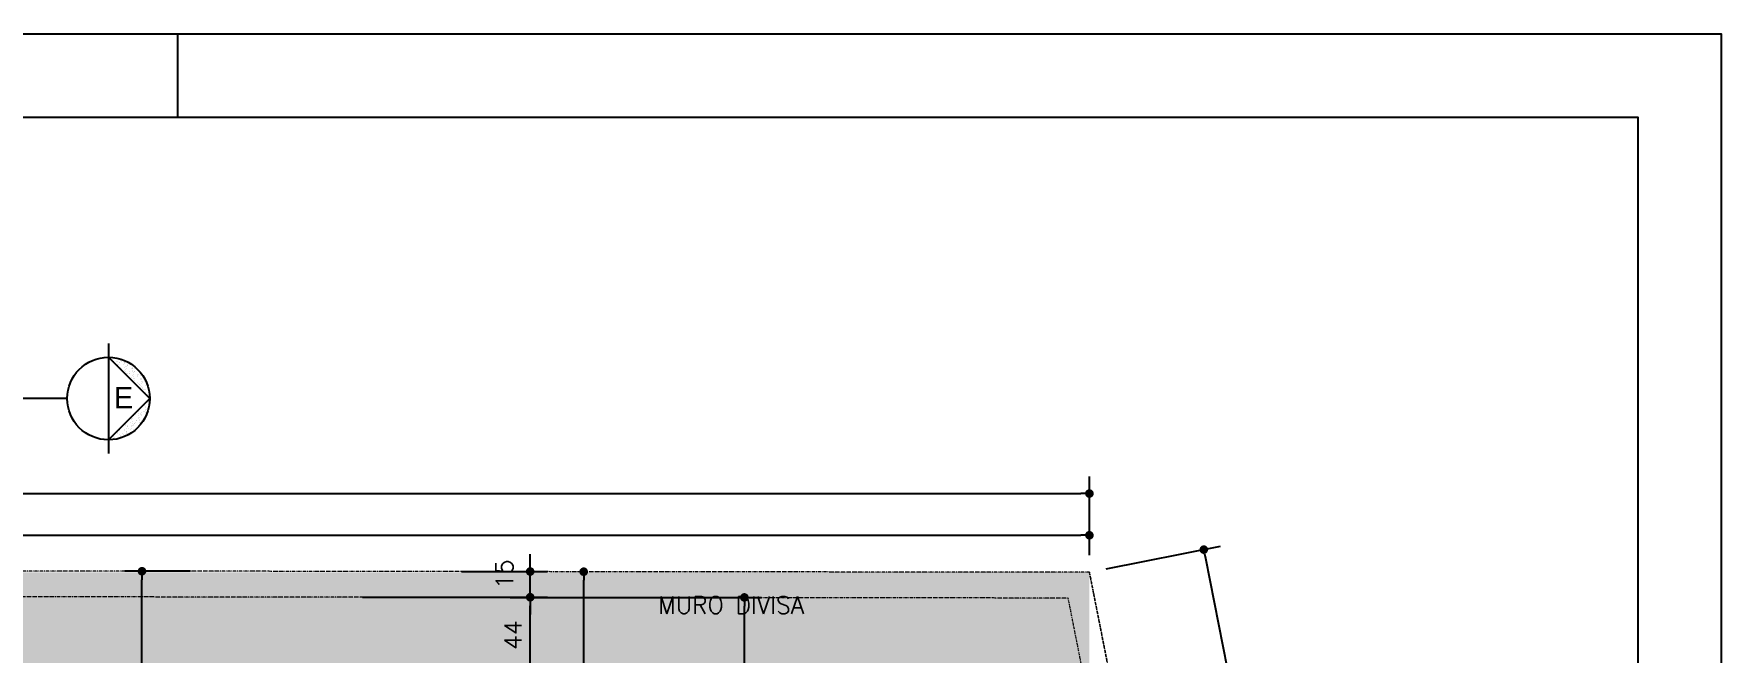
# Model space of a CAD drawing. Header units: inches. Extents: x 580771 to 672494, y 7715997 to 7829530.
# Drawn here: x 655606 to 656587, y 7729031 to 7729390 of the extents above; entities that cross this region are included whole.
import ezdxf

# ---------------------------------------------------------------- set-up
doc = ezdxf.new("R2010")
doc.units = ezdxf.units.IN
doc.header["$MEASUREMENT"] = 0
doc.header["$PDMODE"] = 2
doc.linetypes.add('DASHDOTX2', pattern=[2, 1, -0.5, 0, -0.5])
for name, color, linetype in [('1-ARQ-A', 1, 'Continuous'), ('NIVEL', 2, 'Continuous'), ('P02', 2, 'Continuous'), ('SIMBOLOS', 2, 'Continuous'), ('VEGETAÇÃO1', 96, 'Continuous')]:
    doc.layers.add(name, color=color, linetype=linetype)
doc.layers.add('MURO', color=3, linetype='Continuous', lineweight=0)
doc.styles.add('R80E50', font='romans.shx', dxfattribs={"height": 10})
doc.styles.add('ROMANS', font='romans', dxfattribs={"height": 0.2})
doc.dimstyles.new('ARQ50', dxfattribs={"dimscale": 50, "dimtxt": 10, "dimasz": 0.1, "dimexe": 0.2, "dimexo": 0.2, "dimgap": 0.1, "dimtad": 1, "dimdec": 0, "dimzin": 12, "dimdsep": 46, "dimtxsty": 'R80E50', "dimblk1": 'DOT', "dimblk2": 'DOT', "dimsah": 1, "dimcen": 0.4, "dimclrd": 15, "dimclre": 15, "dimclrt": 3, "dimadec": 0, "dimazin": 0, "dimtfac": 1, "dimtdec": 0, "dimtmove": 2, "dimatfit": 3, "dimldrblk": 'DOT', "dimfxl": 0.2, "dimtolj": 1, "dimtzin": 12, "dimarcsym": 0})

# ---------------------------------------------------------------- blocks, each defined once
blk = doc.blocks.new('A0')
at = {"color": 0}
blk.add_lwpolyline([(2.5, 1), (2.5, 83.1), (117.9, 83.1), (117.9, 1)], close=True, dxfattribs=at)
at = {"layer": 'P02'}
blk.add_lwpolyline([(0, 0), (0, 84.1), (118.9, 84.1), (118.9, 0)], close=True, dxfattribs=at)
blk.add_lwpolyline([(100.4, 84.1), (100.4, 83.1)], dxfattribs=at)
blk = doc.blocks.new('*X22')
at = {"color": 0}
for p, q in [((2434.32, -1024.52), (2434.32, -1024.52)), ((2434.57, -1024.58), (2434.57, -1024.58)), ((2434.73, -1024.47), (2434.73, -1024.47)), ((2435.06, -1025.14), (2435.06, -1025.14)), ((2435.38, -1024.38), (2435.38, -1024.38)), ((2436, -1024.14), (2436, -1024.14)), ((2436.18, -1024.51), (2436.18, -1024.51)), ((2436.28, -1023.24), (2436.28, -1023.24)), ((2436.34, -1024.36), (2436.34, -1024.36)), ((2436.47, -1024.24), (2436.47, -1024.24)), ((2436.89, -1024.18), (2436.89, -1024.18)), ((2436.91, -1023.13), (2436.91, -1023.13)), ((2436.98, -1023.88), (2436.98, -1023.88)), ((2437.21, -1023.72), (2437.21, -1023.72)), ((2437.54, -1024.1), (2437.54, -1024.1)), ((2437.55, -1025.13), (2437.55, -1025.13)), ((2437.77, -1024.61), (2437.77, -1024.61)), ((2437.92, -1024.74), (2437.92, -1024.74)), ((2438.17, -1022.98), (2438.17, -1022.98)), ((2438.22, -1024.52), (2438.22, -1024.52)), ((2438.49, -1024.14), (2438.49, -1024.14)), ((2438.54, -1022.4), (2438.54, -1022.4)), ((2438.62, -1023.96), (2438.62, -1023.96)), ((2438.68, -1022.54), (2438.68, -1022.54)), ((2438.83, -1024.35), (2438.83, -1024.35)), ((2439.04, -1023.9), (2439.04, -1023.9)), ((2439.25, -1022.15), (2439.25, -1022.15)), ((2439.3, -1023.69), (2439.3, -1023.69)), ((2439.38, -1023.17), (2439.38, -1023.17)), ((2439.4, -1023.12), (2439.4, -1023.12)), ((2439.69, -1023.81), (2439.69, -1023.81)), ((2440.33, -1022.9), (2440.33, -1022.9)), ((2440.34, -1022.13), (2440.34, -1022.13)), ((2440.67, -1022.35), (2440.67, -1022.35)), ((2441.09, -1021.83), (2441.09, -1021.83)), ((2441.3, -1022.16), (2441.3, -1022.16)), ((2442.83, -1022.13), (2442.83, -1022.13)), ((2443.17, -1022.34), (2443.17, -1022.34)), ((2443.46, -1022.08), (2443.46, -1022.08)), ((2444, -1023.25), (2444, -1023.25)), ((2444.38, -1023.12), (2444.38, -1023.12)), ((2444.48, -1022.88), (2444.48, -1022.88)), ((2444.99, -1022.5), (2444.99, -1022.5)), ((2445.08, -1023.1), (2445.08, -1023.1)), ((2445.13, -1022.64), (2445.13, -1022.64)), ((2445.5, -1023.05), (2445.5, -1023.05)), ((2445.6, -1023.6), (2445.6, -1023.6)), ((2445.66, -1022.34), (2445.66, -1022.34)), ((2445.66, -1025.14), (2445.66, -1025.14)), ((2445.82, -1025.08), (2445.82, -1025.08)), ((2445.83, -1023.27), (2445.83, -1023.27)), ((2445.97, -1024.13), (2445.97, -1024.13)), ((2446.15, -1022.96), (2446.15, -1022.96)), ((2446.24, -1025.02), (2446.24, -1025.02)), ((2446.3, -1024.34), (2446.3, -1024.34)), ((2446.63, -1024), (2446.63, -1024)), ((2446.64, -1022.8), (2446.64, -1022.8)), ((2446.69, -1024.35), (2446.69, -1024.35)), ((2446.77, -1024.14), (2446.77, -1024.14)), ((2446.87, -1023.11), (2446.87, -1023.11)), ((2446.89, -1024.94), (2446.89, -1024.94)), ((2447.47, -1024.78), (2447.47, -1024.78)), ((2447.52, -1025.11), (2447.52, -1025.11)), ((2447.65, -1023.61), (2447.65, -1023.61)), ((2447.7, -1025.15), (2447.7, -1025.15)), ((2447.97, -1024.8), (2447.97, -1024.8)), ((2448.39, -1024.74), (2448.39, -1024.74)), ((2448.46, -1024.12), (2448.46, -1024.12)), ((2448.78, -1024.32), (2448.78, -1024.32)), ((2448.79, -1024.34), (2448.79, -1024.34)), ((2449.04, -1024.66), (2449.04, -1024.66)), ((2449.86, -1025.07), (2449.86, -1025.07)), ((2450.01, -1025.11), (2450.01, -1025.11)), ((2431.11, -1029.98), (2431.11, -1029.98)), ((2431.37, -1029.15), (2431.37, -1029.15)), ((2431.48, -1029.04), (2431.48, -1029.04)), ((2431.9, -1028.98), (2431.9, -1028.98)), ((2432.02, -1027.7), (2432.02, -1027.7)), ((2432.07, -1029.24), (2432.07, -1029.24)), ((2432.2, -1028.22), (2432.2, -1028.22)), ((2432.31, -1028.16), (2432.31, -1028.16)), ((2432.34, -1028.35), (2432.34, -1028.35)), ((2432.55, -1028.9), (2432.55, -1028.9)), ((2432.65, -1028.37), (2432.65, -1028.37)), ((2432.9, -1026.78), (2432.9, -1026.78)), ((2432.96, -1026.01), (2432.96, -1026.01)), ((2433.04, -1028.99), (2433.04, -1028.99)), ((2433.1, -1026.87), (2433.1, -1026.87)), ((2433.11, -1026.15), (2433.11, -1026.15)), ((2433.15, -1028.41), (2433.15, -1028.41)), ((2433.2, -1029.95), (2433.2, -1029.95)), ((2433.22, -1027.14), (2433.22, -1027.14)), ((2433.32, -1026.73), (2433.32, -1026.73)), ((2433.64, -1028.75), (2433.64, -1028.75)), ((2433.81, -1026.78), (2433.81, -1026.78)), ((2433.84, -1029.72), (2433.84, -1029.72)), ((2433.86, -1029.15), (2433.86, -1029.15)), ((2433.97, -1026.64), (2433.97, -1026.64)), ((2434.05, -1028.7), (2434.05, -1028.7)), ((2434.13, -1026.08), (2434.13, -1026.08)), ((2434.16, -1026.15), (2434.16, -1026.15)), ((2434.18, -1027.62), (2434.18, -1027.62)), ((2434.24, -1029.16), (2434.24, -1029.16)), ((2434.49, -1026.37), (2434.49, -1026.37)), ((2434.6, -1027.51), (2434.6, -1027.51)), ((2434.7, -1028.61), (2434.7, -1028.61)), ((2434.75, -1027.65), (2434.75, -1027.65)), ((2434.8, -1028.16), (2434.8, -1028.16)), ((2435.05, -1026.5), (2435.05, -1026.5)), ((2435.1, -1025.34), (2435.1, -1025.34)), ((2435.14, -1028.37), (2435.14, -1028.37)), ((2435.15, -1026.88), (2435.15, -1026.88)), ((2435.2, -1028.42), (2435.2, -1028.42)), ((2435.37, -1025.31), (2435.37, -1025.31)), ((2435.47, -1026.44), (2435.47, -1026.44)), ((2435.51, -1025.44), (2435.51, -1025.44)), ((2435.71, -1027.14), (2435.71, -1027.14)), ((2436.12, -1026.36), (2436.12, -1026.36)), ((2436.21, -1026.08), (2436.21, -1026.08)), ((2436.23, -1026.05), (2436.23, -1026.05)), ((2436.65, -1026.15), (2436.65, -1026.15)), ((2436.98, -1026.36), (2436.98, -1026.36)), ((2437.21, -1026.21), (2437.21, -1026.21)), ((2437.26, -1025.26), (2437.26, -1025.26)), ((2446.61, -1026.13), (2446.61, -1026.13)), ((2446.74, -1025.89), (2446.74, -1025.89)), ((2446.95, -1026.34), (2446.95, -1026.34)), ((2447.62, -1026.91), (2447.62, -1026.91)), ((2447.75, -1026.69), (2447.75, -1026.69)), ((2448.16, -1027.12), (2448.16, -1027.12)), ((2448.27, -1025.51), (2448.27, -1025.51)), ((2448.41, -1025.64), (2448.41, -1025.64)), ((2448.71, -1026.77), (2448.71, -1026.77)), ((2448.83, -1025.86), (2448.83, -1025.86)), ((2448.88, -1027.4), (2448.88, -1027.4)), ((2449.1, -1026.12), (2449.1, -1026.12)), ((2449.11, -1026.28), (2449.11, -1026.28)), ((2449.13, -1026.71), (2449.13, -1026.71)), ((2449.44, -1026.34), (2449.44, -1026.34)), ((2449.45, -1028.74), (2449.45, -1028.74)), ((2449.75, -1028.13), (2449.75, -1028.13)), ((2449.78, -1026.63), (2449.78, -1026.63)), ((2449.87, -1028.69), (2449.87, -1028.69)), ((2449.91, -1026.61), (2449.91, -1026.61)), ((2449.91, -1027.01), (2449.91, -1027.01)), ((2449.96, -1028.15), (2449.96, -1028.15)), ((2450.01, -1029.69), (2450.01, -1029.69)), ((2450.05, -1027.14), (2450.05, -1027.14)), ((2450.09, -1028.34), (2450.09, -1028.34)), ((2450.52, -1028.6), (2450.52, -1028.6)), ((2450.66, -1027.11), (2450.66, -1027.11)), ((2450.75, -1027.78), (2450.75, -1027.78)), ((2450.87, -1026.49), (2450.87, -1026.49)), ((2450.88, -1025.87), (2450.88, -1025.87)), ((2450.93, -1027.41), (2450.93, -1027.41)), ((2450.98, -1028.95), (2450.98, -1028.95)), ((2451.28, -1026.43), (2451.28, -1026.43)), ((2451.3, -1029.12), (2451.3, -1029.12)), ((2451.55, -1028.51), (2451.55, -1028.51)), ((2451.6, -1028.46), (2451.6, -1028.46)), ((2451.69, -1028.65), (2451.69, -1028.65)), ((2452.02, -1028.41), (2452.02, -1028.41)), ((2452.06, -1028.13), (2452.06, -1028.13)), ((2452.11, -1029.67), (2452.11, -1029.67)), ((2452.24, -1028.12), (2452.24, -1028.12)), ((2452.39, -1029.28), (2452.39, -1029.28)), ((2452.58, -1028.34), (2452.58, -1028.34)), ((2453.19, -1030.01), (2453.19, -1030.01)), ((2430.13, -1032.31), (2430.13, -1032.31)), ((2430.17, -1033.16), (2430.17, -1033.16)), ((2430.48, -1031.24), (2430.48, -1031.24)), ((2430.67, -1032.62), (2430.67, -1032.62)), ((2430.8, -1030.38), (2430.8, -1030.38)), ((2430.81, -1032.76), (2430.81, -1032.76)), ((2431.11, -1032.17), (2431.11, -1032.17)), ((2431.14, -1031.16), (2431.14, -1031.16)), ((2431.16, -1031.52), (2431.16, -1031.52)), ((2431.43, -1030.42), (2431.43, -1030.42)), ((2431.58, -1030.56), (2431.58, -1030.56)), ((2432.02, -1031.16), (2432.02, -1031.16)), ((2432.12, -1030.78), (2432.12, -1030.78)), ((2432.22, -1031.01), (2432.22, -1031.01)), ((2432.28, -1031.19), (2432.28, -1031.19)), ((2432.64, -1030.96), (2432.64, -1030.96)), ((2432.96, -1030.16), (2432.96, -1030.16)), ((2433.29, -1030.38), (2433.29, -1030.38)), ((2450.4, -1030.13), (2450.4, -1030.13)), ((2450.73, -1030.35), (2450.73, -1030.35)), ((2451.03, -1030.49), (2451.03, -1030.49)), ((2451.25, -1030.58), (2451.25, -1030.58)), ((2451.95, -1031.12), (2451.95, -1031.12)), ((2452.16, -1031.21), (2452.16, -1031.21)), ((2452.34, -1030.43), (2452.34, -1030.43)), ((2452.57, -1032.35), (2452.57, -1032.35)), ((2452.76, -1030.38), (2452.76, -1030.38)), ((2452.89, -1030.13), (2452.89, -1030.13)), ((2453.08, -1032.41), (2453.08, -1032.41)), ((2453.19, -1030.42), (2453.19, -1030.42)), ((2453.22, -1030.34), (2453.22, -1030.34)), ((2453.24, -1031.96), (2453.24, -1031.96)), ((2453.26, -1032.99), (2453.26, -1032.99)), ((2453.33, -1030.15), (2453.33, -1030.15)), ((2453.41, -1030.29), (2453.41, -1030.29)), ((2453.49, -1032.35), (2453.49, -1032.35)), ((2453.53, -1032.13), (2453.53, -1032.13)), ((2453.87, -1032.34), (2453.87, -1032.34))]:
    blk.add_line(p, q, dxfattribs=at)
blk = doc.blocks.new('_DOT')
at = {"color": 0, "linetype": 'ByBlock'}
blk.add_line((-0.5, 0), (-1, 0), dxfattribs=at)
at = {"color": 0, "linetype": 'ByBlock', "const_width": 0.5}
blk.add_lwpolyline([(-0.25, 0, 1), (0.25, 0, 1)], format="xyb", close=True, dxfattribs=at)
blk = doc.blocks.new('*D182')
at = {"layer": 'Defpoints', "color": 0, "transparency": 16777216}
for p in [(656219.71, 7729098.73), (653247.19, 7729083.61), (656219.71, 7729077.19)]:
    blk.add_point(p, dxfattribs=at)
at = {"layer": 'NIVEL', "color": 15, "lineweight": -2, "transparency": 16777216}
for p, q in [((653247.19, 7729093.61), (653247.19, 7729108.73)), ((656219.71, 7729087.19), (656219.71, 7729108.73)), ((653252.19, 7729098.73), (656214.71, 7729098.73))]:
    blk.add_line(p, q, dxfattribs=at)
at = {"layer": 'NIVEL', "color": 15, "lineweight": -2, "transparency": 16777216, "xscale": 5, "yscale": 5, "zscale": 5, "rotation": 180}
blk.add_blockref('_DOT', (653247.19, 7729098.73), dxfattribs=at)
at = {"layer": 'NIVEL', "color": 15, "lineweight": -2, "transparency": 16777216, "xscale": 5, "yscale": 5, "zscale": 5}
blk.add_blockref('_DOT', (656219.71, 7729098.73), dxfattribs=at)
at = {"layer": 'NIVEL', "color": 3, "transparency": 16777216, "insert": (654733.45, 7729108.73), "char_height": 10, "attachment_point": 5, "style": 'R80E50'}
blk.add_mtext('\\A1;2973', dxfattribs=at)
blk = doc.blocks.new('*D183')
at = {"layer": 'Defpoints', "color": 0, "transparency": 16777216}
for p in [(656219.71, 7729122.97), (652146.03, 7729082.04), (656219.71, 7729077.19)]:
    blk.add_point(p, dxfattribs=at)
at = {"layer": 'NIVEL', "color": 15, "lineweight": -2, "transparency": 16777216}
for p, q in [((652146.03, 7729092.04), (652146.03, 7729132.97)), ((656219.71, 7729087.19), (656219.71, 7729132.97)), ((652151.03, 7729122.97), (656214.71, 7729122.97))]:
    blk.add_line(p, q, dxfattribs=at)
at = {"layer": 'NIVEL', "color": 15, "lineweight": -2, "transparency": 16777216, "xscale": 5, "yscale": 5, "zscale": 5, "rotation": 180}
blk.add_blockref('_DOT', (652146.03, 7729122.97), dxfattribs=at)
at = {"layer": 'NIVEL', "color": 15, "lineweight": -2, "transparency": 16777216, "xscale": 5, "yscale": 5, "zscale": 5}
blk.add_blockref('_DOT', (656219.71, 7729122.97), dxfattribs=at)
at = {"layer": 'NIVEL', "color": 3, "transparency": 16777216, "insert": (654182.87, 7729132.97), "char_height": 10, "attachment_point": 5, "style": 'R80E50'}
blk.add_mtext('\\A1;4074', dxfattribs=at)
blk = doc.blocks.new('*D136')
at = {"layer": 'Defpoints', "color": 0, "transparency": 16777216}
for p in [(655787.19, 7729062.7), (655894.62, 7729062.7), (655787.19, 7729018.61)]:
    blk.add_point(p, dxfattribs=at)
at = {"layer": 'NIVEL', "color": 15, "lineweight": -2, "transparency": 16777216}
for p, q in [((655797.19, 7729062.7), (655904.62, 7729062.7)), ((655894.62, 7729023.61), (655894.62, 7729057.7)), ((655797.19, 7729018.61), (655904.62, 7729018.61))]:
    blk.add_line(p, q, dxfattribs=at)
at = {"layer": 'NIVEL', "color": 15, "lineweight": -2, "transparency": 16777216, "xscale": 5, "yscale": 5, "zscale": 5}
for p, rotation in [((655894.62, 7729062.7), 90), ((655894.62, 7729018.61), 270)]:
    blk.add_blockref('_DOT', p, dxfattribs=dict(at, rotation=rotation))
at = {"layer": 'NIVEL', "color": 3, "transparency": 16777216, "insert": (655884.62, 7729040.65), "char_height": 10, "attachment_point": 5, "rotation": 90, "style": 'R80E50'}
blk.add_mtext('\\A1;44', dxfattribs=at)
blk = doc.blocks.new('*D137')
at = {"layer": 'Defpoints', "color": 0, "transparency": 16777216}
for p in [(655844.67, 7729077.64), (655894.62, 7729077.64), (655787.19, 7729062.7)]:
    blk.add_point(p, dxfattribs=at)
at = {"layer": 'NIVEL', "color": 15, "lineweight": -2, "transparency": 16777216}
for p, q in [((655894.62, 7729082.64), (655894.62, 7729087.64)), ((655854.67, 7729077.64), (655904.62, 7729077.64)), ((655894.62, 7729062.7), (655894.62, 7729077.64)), ((655797.19, 7729062.7), (655904.62, 7729062.7)), ((655894.62, 7729057.7), (655894.62, 7729052.7))]:
    blk.add_line(p, q, dxfattribs=at)
at = {"layer": 'NIVEL', "color": 15, "lineweight": -2, "transparency": 16777216, "xscale": 5, "yscale": 5, "zscale": 5}
for p, rotation in [((655894.62, 7729077.64), 270), ((655894.62, 7729062.7), 90)]:
    blk.add_blockref('_DOT', p, dxfattribs=dict(at, rotation=rotation))
at = {"layer": 'NIVEL', "color": 3, "transparency": 16777216, "insert": (655879.65, 7729076.11), "char_height": 10, "attachment_point": 5, "rotation": 90, "style": 'R80E50'}
blk.add_mtext('\\A1;15', dxfattribs=at)
blk = doc.blocks.new('*D125')
at = {"layer": 'Defpoints', "color": 0, "transparency": 16777216}
for p in [(655925.72, 7729077.54), (655925.72, 7729077.54), (655872.19, 7728648.61)]:
    blk.add_point(p, dxfattribs=at)
at = {"layer": 'NIVEL', "color": 15, "lineweight": -2, "transparency": 16777216}
for p, q in [((655935.72, 7729077.54), (655935.72, 7729077.54)), ((655925.72, 7728653.61), (655925.72, 7729072.54)), ((655882.19, 7728648.61), (655935.72, 7728648.61))]:
    blk.add_line(p, q, dxfattribs=at)
at = {"layer": 'NIVEL', "color": 15, "lineweight": -2, "transparency": 16777216, "xscale": 5, "yscale": 5, "zscale": 5}
for p, rotation in [((655925.72, 7729077.54), 90), ((655925.72, 7728648.61), 270)]:
    blk.add_blockref('_DOT', p, dxfattribs=dict(at, rotation=rotation))
at = {"layer": 'NIVEL', "color": 3, "transparency": 16777216, "insert": (655915.72, 7728863.07), "char_height": 10, "attachment_point": 5, "rotation": 90, "style": 'R80E50'}
blk.add_mtext('\\A1;429', dxfattribs=at)
blk = doc.blocks.new('*D89')
at = {"layer": 'Defpoints', "color": 0, "transparency": 16777216}
for p in [(655668.93, 7729077.8), (655707.19, 7729077.8), (655707.19, 7728913.61)]:
    blk.add_point(p, dxfattribs=at)
at = {"layer": 'NIVEL', "color": 15, "lineweight": -2, "transparency": 16777216}
for p, q in [((655697.19, 7729077.8), (655658.93, 7729077.8)), ((655668.93, 7728918.61), (655668.93, 7729072.8)), ((655697.19, 7728913.61), (655658.93, 7728913.61))]:
    blk.add_line(p, q, dxfattribs=at)
at = {"layer": 'NIVEL', "color": 15, "lineweight": -2, "transparency": 16777216, "xscale": 5, "yscale": 5, "zscale": 5}
for p, rotation in [((655668.93, 7729077.8), 90), ((655668.93, 7728913.61), 270)]:
    blk.add_blockref('_DOT', p, dxfattribs=dict(at, rotation=rotation))
at = {"layer": 'NIVEL', "color": 3, "transparency": 16777216, "insert": (655658.93, 7728995.7), "char_height": 10, "attachment_point": 5, "rotation": 90, "style": 'R80E50'}
blk.add_mtext('\\A1;164', dxfattribs=at)
blk = doc.blocks.new('*D1407')
at = {"layer": 'Defpoints', "color": 0, "transparency": 16777216}
for p in [(655873, 7729062.6), (656019.13, 7729062.6), (655872.19, 7728383.61)]:
    blk.add_point(p, dxfattribs=at)
at = {"layer": 'NIVEL', "color": 15, "lineweight": -2, "transparency": 16777216}
for p, q in [((655883, 7729062.6), (656029.13, 7729062.6)), ((656019.13, 7728388.61), (656019.13, 7729057.6)), ((655882.19, 7728383.61), (656029.13, 7728383.61))]:
    blk.add_line(p, q, dxfattribs=at)
at = {"layer": 'NIVEL', "color": 15, "lineweight": -2, "transparency": 16777216, "xscale": 5, "yscale": 5, "zscale": 5}
for p, rotation in [((656019.13, 7729062.6), 90), ((656019.13, 7728383.61), 270)]:
    blk.add_blockref('_DOT', p, dxfattribs=dict(at, rotation=rotation))
at = {"layer": 'NIVEL', "color": 3, "transparency": 16777216, "insert": (656009.13, 7728723.1), "char_height": 10, "attachment_point": 5, "rotation": 90, "style": 'R80E50'}
blk.add_mtext('\\A1;679', dxfattribs=at)
blk = doc.blocks.new('*D1585')
at = {"layer": 'Defpoints', "color": 0, "transparency": 16777216}
for p in [(656219.71, 7729077.19), (656565.58, 7727681.79), (656499.08, 7727668.61)]:
    blk.add_point(p, dxfattribs=at)
at = {"layer": 'NIVEL', "color": 15, "lineweight": -2, "transparency": 16777216}
for p, q in [((656229.52, 7729079.13), (656296.02, 7729092.32)), ((656287.18, 7729085.47), (656564.61, 7727686.7)), ((656508.89, 7727670.55), (656575.39, 7727683.74))]:
    blk.add_line(p, q, dxfattribs=at)
at = {"layer": 'NIVEL', "color": 15, "lineweight": -2, "transparency": 16777216, "xscale": 5, "yscale": 5, "zscale": 5}
for p, rotation in [((656286.21, 7729090.38), 101.2181555996839), ((656565.58, 7727681.79), 281.2181555996839)]:
    blk.add_blockref('_DOT', p, dxfattribs=dict(at, rotation=rotation))
at = {"layer": 'NIVEL', "color": 3, "transparency": 16777216, "insert": (656435.7, 7728388.03), "char_height": 10, "attachment_point": 5, "rotation": 281.21816, "style": 'R80E50'}
blk.add_mtext('\\A1;1436', dxfattribs=at)

msp = doc.modelspace()

# ---------------------------------------------------------------- hatches: boundary and pattern name
at = {"layer": 'VEGETAÇÃO1'}
h = msp.add_hatch(dxfattribs=at)
h.set_pattern_fill('AR-SAND', color=256, scale=5, style=0)
h.set_pattern_definition([(37.5, (-15995.2145, 6522.265), (-0.3149667905, 9.634118845), [0, -7.6, 0, -8.5, 0, -8.125]), (7.5, (-15995.215, 6522.265), (8.848883526, 14.110730326), [0, -4.1, 0, -6.85, 0, -2.625]), (327.5, (-16001.3645, 6522.265), (15.570709309, 0.028295268), [0, -2.5, 0, -9, 0, -11.75]), (317.5, (-16001.365, 6522.265), (15.030633023, 4.388377825), [0, -1.25, 0, -5.9, 0, -6.75])])
h.paths.add_polyline_path([(656219.712, 7729077.188), (653247.193, 7729077.188), (653247.193, 7729018.11), (656219.712, 7729018.11)])
h.paths.add_polyline_path([(653172.092, 7727708.921), (653620.827, 7727708.921), (653620.827, 7727781.714), (653172.092, 7727781.714)], flags=9)
h.paths.add_polyline_path([(654089.672, 7727765.482), (654575.264, 7727765.482), (654575.264, 7727838.274), (654089.672, 7727838.274)], flags=9)
h.paths.add_polyline_path([(654168.845, 7728479.622), (654654.438, 7728479.622), (654654.438, 7728552.415), (654168.845, 7728552.415)], flags=9)
h.paths.add_polyline_path([(652953.962, 7728488.927), (653402.697, 7728488.927), (653402.697, 7728561.72), (652953.962, 7728561.72)], flags=9)
h.paths.add_polyline_path([(654111.314, 7727852.972), (654558.576, 7727852.972), (654558.576, 7727950.472), (654111.314, 7727950.472)], flags=9)
h.paths.add_polyline_path([(653196.039, 7727793.669), (653646.396, 7727793.669), (653646.396, 7727891.169), (653196.039, 7727891.169)], flags=9)
h.paths.add_polyline_path([(652982.593, 7728563.801), (653429.855, 7728563.801), (653429.855, 7728661.301), (652982.593, 7728661.301)], flags=9)
h.paths.add_polyline_path([(654217.81, 7728559.254), (654646.5, 7728559.254), (654646.5, 7728656.754), (654217.81, 7728656.754)], flags=9)

# ---------------------------------------------------------------- linework, layer by layer
at = {"layer": 'MURO', "color": 3, "linetype": 'DASHDOTX2', "ltscale": 0.5}
for p, q in [((656219.712, 7729077.188), (651250.245, 7729083.11)), ((656219.712, 7729077.188), (656499.083, 7727668.605)), ((656499.083, 7727668.605), (656219.712, 7729077.188)), ((656207.392, 7729062.203), (653247.193, 7729065.73)), ((656480.816, 7727683.605), (656207.392, 7729062.203))]:
    msp.add_line(p, q, dxfattribs=at)
at = {"layer": 'SIMBOLOS', "color": 1}
for p, q in [((655649.438, 7729210.194), (655649.438, 7729146.194)), ((655673.438, 7729178.194), (655649.438, 7729202.194)), ((655649.438, 7729154.194), (655673.438, 7729178.194))]:
    msp.add_line(p, q, dxfattribs=at)
at = {"layer": 'SIMBOLOS', "color": 4}
msp.add_line((655625.438, 7729178.317), (655576.898, 7729178.317), dxfattribs=at)
at = {"layer": 'SIMBOLOS', "color": 1}
msp.add_circle((655649.438, 7729178.194), 24, dxfattribs=at)

# ---------------------------------------------------------------- block references
at = {"xscale": 48.51000000000931, "yscale": 48.51000000000931, "zscale": 48.51000000000931}
msp.add_blockref('A0', (650819.194, 7725310.562), dxfattribs=at)
at = {"layer": 'SIMBOLOS', "color": 1, "xscale": 2, "yscale": 2, "zscale": 2, "rotation": 270}
msp.add_blockref('*X22', (657716.939, 7734062.114), dxfattribs=at)

# ---------------------------------------------------------------- texts
at = {"layer": '1-ARQ-A', "color": 3, "insert": (655663.865, 7729172.495), "char_height": 12.5, "width": 273.40311, "attachment_point": 9}
msp.add_mtext('{\\fStylus BT|b0|i0|c0|p34;E}', dxfattribs=at)
at = {"layer": 'NIVEL', "color": 2, "linetype": 'Continuous', "style": 'ROMANS'}
msp.add_text('MURO DIVISA', height=10, dxfattribs=at).set_placement((655969.002, 7729053.13))

# ---------------------------------------------------------------- dimensions: what is measured, and where the dimension line sits
at = {"layer": 'NIVEL', "color": 4}
for base, p1, picture, middle in [((656219.712, 7729122.965), (652146.029, 7729082.042), '*D183', (654182.87, 7729132.965)), ((656219.712, 7729098.733), (653247.193, 7729083.605), '*D182', (654733.453, 7729108.733))]:
    dim = msp.add_linear_dim(base=base, p1=p1, p2=(656219.712, 7729077.188), dimstyle='ARQ50', dxfattribs=at)
    dim.commit()
    dim.dimension.update_dxf_attribs({"geometry": picture, "text_midpoint": middle})
dim = msp.add_linear_dim(base=(655894.617, 7729077.635), p1=(655787.186, 7729062.704), p2=(655844.674, 7729077.635), angle=90, dimstyle='ARQ50', dxfattribs=at)
dim.commit()
dim.dimension.update_dxf_attribs({"geometry": '*D137', "text_midpoint": (655879.652, 7729076.105), "dimtype": 160})
at = {"layer": 'NIVEL'}
dim = msp.add_aligned_dim(p1=(656219.712, 7729077.188), p2=(656499.083, 7727668.605), distance=67.79, dimstyle='ARQ50', dxfattribs=at)
dim.commit()
dim.dimension.update_dxf_attribs({"geometry": '*D1585', "text_midpoint": (656435.701, 7728388.03)})
at = {"layer": 'NIVEL', "color": 4}
for base, p1, p2, picture, middle in [((655668.929, 7729077.799), (655707.193, 7728913.605), (655707.187, 7729077.799), '*D89', (655658.929, 7728995.702)), ((655925.719, 7729077.539), (655872.193, 7728648.605), (655925.719, 7729077.539), '*D125', (655915.719, 7728863.072)), ((655894.617, 7729062.704), (655787.193, 7729018.605), (655787.186, 7729062.704), '*D136', (655884.617, 7729040.654))]:
    dim = msp.add_linear_dim(base=base, p1=p1, p2=p2, angle=90, dimstyle='ARQ50', dxfattribs=at)
    dim.commit()
    dim.dimension.update_dxf_attribs({"geometry": picture, "text_midpoint": middle})
at = {"layer": 'NIVEL'}
dim = msp.add_linear_dim(base=(656019.127, 7729062.602), p1=(655872.193, 7728383.605), p2=(655873.002, 7729062.602), angle=90, dimstyle='ARQ50', dxfattribs=at)
dim.commit()
dim.dimension.update_dxf_attribs({"geometry": '*D1407', "text_midpoint": (656009.127, 7728723.103)})

doc.saveas('drawing.dxf')
